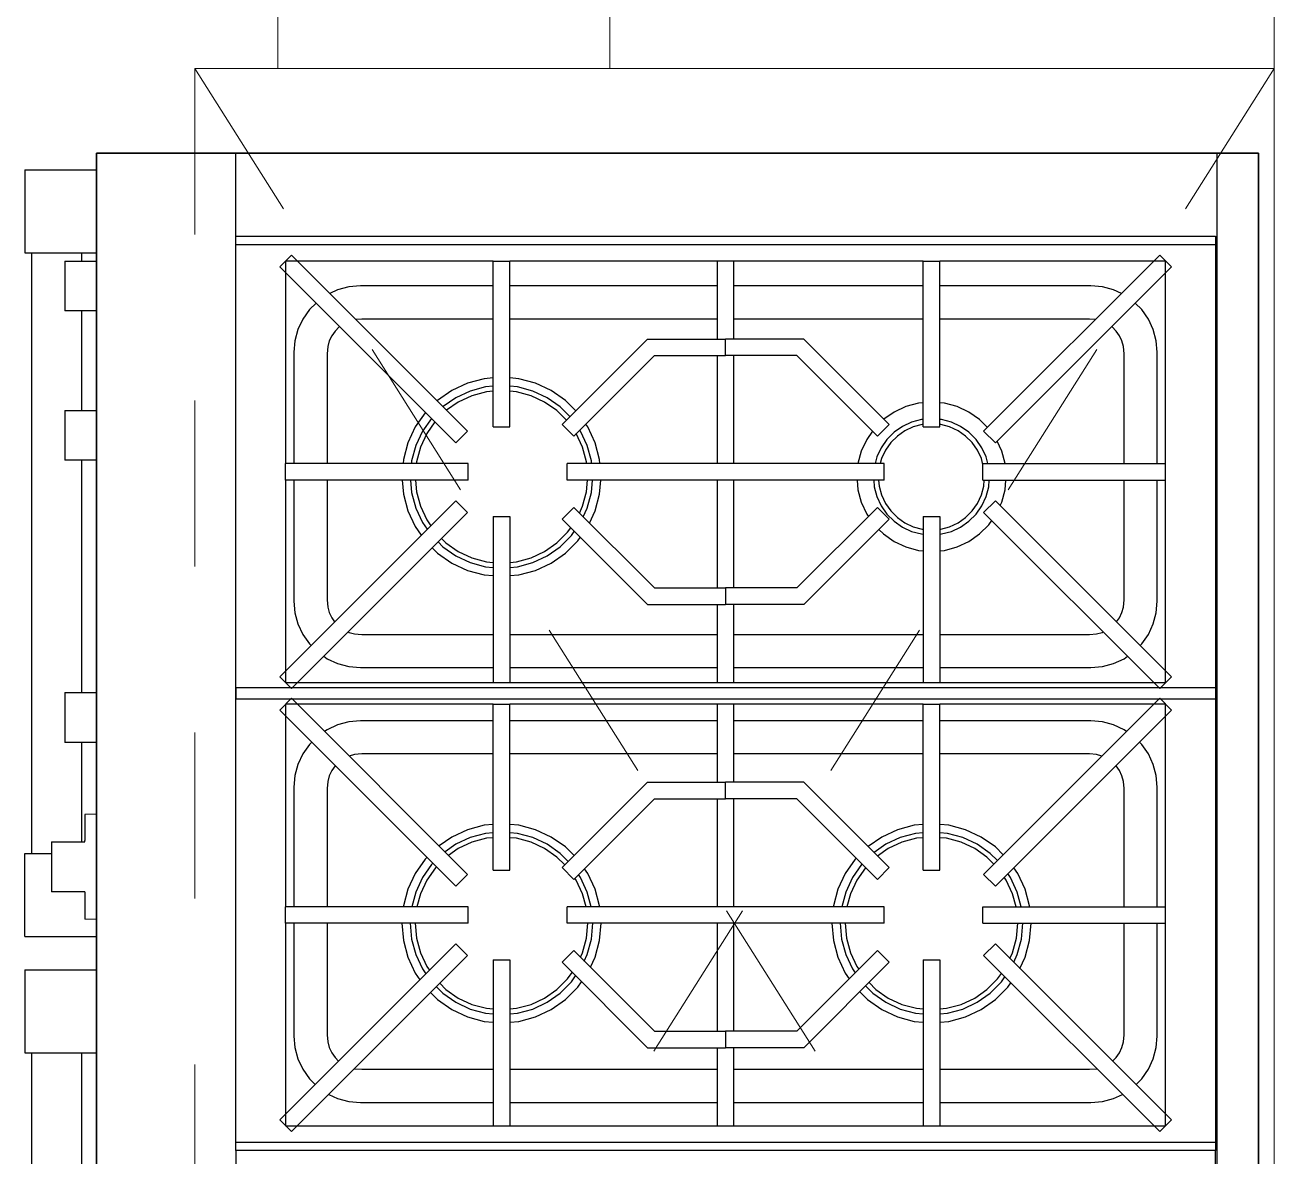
# Model space of a CAD drawing. Header units: metres. Extents: x -232 to 581, y 30 to 789.
# Drawn here: x 108.813 to 109.566, y 659.637 to 660.319 of the extents above; entities that cross this region are included whole.
import ezdxf

# ---------------------------------------------------------------- set-up
doc = ezdxf.new("R2010")
doc.units = ezdxf.units.M
for name, pattern in [('DASHED', [0.75, 0.5, -0.25]), ('DASHED2', [0.375, 0.25, -0.125]), ('HIDDEN2', [0.1875, 0.125, -0.0625])]:
    doc.linetypes.add(name, pattern=pattern)
for name, color, linetype, lineweight in [('01a_Mobiliario', 250, 'Continuous', 0), ('A-EQPM-OVHD', 253, 'DASHED2', 5), ('A-WALL', 250, 'Continuous', 20), ('baños', 140, 'Continuous', 0), ('PROYECCION', 9, 'DASHED', 0)]:
    doc.layers.add(name, color=color, linetype=linetype, lineweight=lineweight)
doc.layers.add('MOBILIARIOS', color=252, linetype='Continuous')
doc.styles.get("Standard").update_dxf_attribs({"font": 'arial.ttf'})

# ---------------------------------------------------------------- blocks, each defined once
blk = doc.blocks.new('A$C3ed47c56')
at = {"layer": 'MOBILIARIOS'}
for p, q in [((0.043, 0.05092), (0.043, 0.98092)), ((0.043, 0.98092), (0.043, 0.05092)), ((0.718, 0.98092), (0.718, 0.05092)), ((0.743, 0.98092), (0.743, 0.05092)), ((0.743, 0.05092), (0.743, 0.98092)), ((0.127, 0.65192), (0.127, 0.92592)), ((0.717, 0.92592), (0.717, 0.65192)), ((0.004, 0.59292), (0.004, 0.91162)), ((0.034, 0.59292), (0.034, 0.74692)), ((0.717, 0.65192), (0.127, 0.65192)), ((0.127, 0.65192), (0.127, 0.64692)), ((0.717, 0.64692), (0.717, 0.65192)), ((0.717, 0.64692), (0.127, 0.64692)), ((0.127, 0.64692), (0.127, 0.37292)), ((0.15346, 0.63338), (0.16053, 0.64045)), ((0.2666, 0.53439), (0.16053, 0.64045)), ((0.5774, 0.53439), (0.68346, 0.64045)), ((0.69053, 0.63338), (0.68346, 0.64045)), ((0.717, 0.37292), (0.717, 0.64692)), ((0.25953, 0.52732), (0.15346, 0.63338)), ((0.157, 0.51492), (0.157, 0.63692)), ((0.157, 0.63692), (0.282, 0.63692)), ((0.282, 0.63692), (0.292, 0.63692)), ((0.282, 0.53692), (0.282, 0.63692)), ((0.292, 0.53692), (0.292, 0.63692)), ((0.292, 0.63692), (0.541, 0.63692)), ((0.417, 0.58992), (0.417, 0.63692)), ((0.427, 0.63692), (0.427, 0.58992)), ((0.541, 0.63692), (0.551, 0.63692)), ((0.541, 0.53692), (0.541, 0.63692)), ((0.551, 0.53692), (0.551, 0.63692)), ((0.551, 0.63692), (0.687, 0.63692)), ((0.58447, 0.52732), (0.69053, 0.63338)), ((0.687, 0.63692), (0.687, 0.51492)), ((0.18297, 0.61801), (0.18832, 0.62051)), ((0.18832, 0.62051), (0.19505, 0.62231)), ((0.19505, 0.62231), (0.202, 0.62292)), ((0.202, 0.62292), (0.282, 0.62292)), ((0.292, 0.62292), (0.417, 0.62292)), ((0.427, 0.62292), (0.541, 0.62292)), ((0.551, 0.62292), (0.642, 0.62292)), ((0.642, 0.62292), (0.64895, 0.62231)), ((0.64895, 0.62231), (0.65568, 0.62051)), ((0.65568, 0.62051), (0.66102, 0.61801)), ((0.17136, 0.60863), (0.17479, 0.61206)), ((0.66921, 0.61206), (0.67264, 0.60863)), ((0.16441, 0.5966), (0.16736, 0.60292)), ((0.16736, 0.60292), (0.17136, 0.60863)), ((0.19847, 0.60252), (0.19854, 0.60254)), ((0.19854, 0.60254), (0.20287, 0.60292)), ((0.20287, 0.60292), (0.282, 0.60292)), ((0.292, 0.60292), (0.417, 0.60292)), ((0.427, 0.60292), (0.541, 0.60292)), ((0.551, 0.60292), (0.64113, 0.60292)), ((0.64113, 0.60292), (0.64546, 0.60254)), ((0.64546, 0.60254), (0.64553, 0.60252)), ((0.67264, 0.60863), (0.67664, 0.60292)), ((0.67664, 0.60292), (0.67959, 0.5966)), ((0.16261, 0.58986), (0.16441, 0.5966)), ((0.18474, 0.59288), (0.18674, 0.59573)), ((0.18674, 0.59573), (0.18893, 0.59792)), ((0.65507, 0.59792), (0.65726, 0.59573)), ((0.65726, 0.59573), (0.65925, 0.59288)), ((0.67959, 0.5966), (0.68139, 0.58986)), ((0, 0.59292), (0.00029, 0.59292)), ((0, 0.54292), (0, 0.59292)), ((0.00029, 0.59292), (0.00115, 0.59292)), ((0.00115, 0.59292), (0.00254, 0.59292)), ((0.00254, 0.59292), (0.00444, 0.59292)), ((0.00444, 0.59292), (0.00679, 0.59292)), ((0.00679, 0.59292), (0.0095, 0.59292)), ((0.0095, 0.59292), (0.0125, 0.59292)), ((0.0125, 0.59292), (0.0157, 0.59292)), ((0.0157, 0.59292), (0.019, 0.59292)), ((0.019, 0.59292), (0.043, 0.59292)), ((0.162, 0.58292), (0.16261, 0.58986)), ((0.18238, 0.58638), (0.18328, 0.58973)), ((0.18328, 0.58973), (0.18474, 0.59288)), ((0.32346, 0.53845), (0.37493, 0.58992)), ((0.37493, 0.58992), (0.422, 0.58992)), ((0.422, 0.57992), (0.422, 0.58992)), ((0.46907, 0.58992), (0.422, 0.58992)), ((0.52053, 0.53845), (0.46907, 0.58992)), ((0.65925, 0.59288), (0.66072, 0.58973)), ((0.66072, 0.58973), (0.66162, 0.58638)), ((0.68139, 0.58986), (0.682, 0.58292)), ((0.162, 0.51492), (0.162, 0.58292)), ((0.182, 0.58205), (0.18238, 0.58638)), ((0.182, 0.51492), (0.182, 0.58205)), ((0.33053, 0.53138), (0.37907, 0.57992)), ((0.37907, 0.57992), (0.422, 0.57992)), ((0.417, 0.51492), (0.417, 0.57992)), ((0.46493, 0.57992), (0.422, 0.57992)), ((0.427, 0.57992), (0.427, 0.51492)), ((0.51346, 0.53138), (0.46493, 0.57992)), ((0.66162, 0.58638), (0.662, 0.58205)), ((0.662, 0.58205), (0.662, 0.51492)), ((0.682, 0.58292), (0.682, 0.51492)), ((0.26648, 0.5713), (0.27658, 0.57401)), ((0.27658, 0.57401), (0.282, 0.57448)), ((0.292, 0.57448), (0.29742, 0.57401)), ((0.29742, 0.57401), (0.30752, 0.5713)), ((0.52548, 0.5713), (0.53558, 0.57401)), ((0.53558, 0.57401), (0.541, 0.57448)), ((0.551, 0.57448), (0.55642, 0.57401)), ((0.55642, 0.57401), (0.56652, 0.5713)), ((0.24843, 0.56088), (0.257, 0.56688)), ((0.257, 0.56688), (0.26648, 0.5713)), ((0.2595, 0.56255), (0.26819, 0.5666)), ((0.26819, 0.5666), (0.27745, 0.56908)), ((0.26921, 0.56378), (0.27797, 0.56613)), ((0.27745, 0.56908), (0.282, 0.56948)), ((0.27797, 0.56613), (0.282, 0.56648)), ((0.292, 0.56948), (0.29655, 0.56908)), ((0.292, 0.56648), (0.29603, 0.56613)), ((0.29603, 0.56613), (0.30478, 0.56378)), ((0.29655, 0.56908), (0.30581, 0.5666)), ((0.30581, 0.5666), (0.3145, 0.56255)), ((0.30752, 0.5713), (0.317, 0.56688)), ((0.317, 0.56688), (0.32557, 0.56088)), ((0.50743, 0.56088), (0.516, 0.56688)), ((0.516, 0.56688), (0.52548, 0.5713)), ((0.5185, 0.56255), (0.52719, 0.5666)), ((0.52719, 0.5666), (0.53645, 0.56908)), ((0.52821, 0.56378), (0.53697, 0.56613)), ((0.53645, 0.56908), (0.541, 0.56948)), ((0.53697, 0.56613), (0.541, 0.56648)), ((0.551, 0.56948), (0.55555, 0.56908)), ((0.551, 0.56648), (0.55503, 0.56613)), ((0.55503, 0.56613), (0.56378, 0.56378)), ((0.55555, 0.56908), (0.56481, 0.5666)), ((0.56481, 0.5666), (0.5735, 0.56255)), ((0.56652, 0.5713), (0.576, 0.56688)), ((0.576, 0.56688), (0.58457, 0.56088)), ((0.24427, 0.55672), (0.24843, 0.56088)), ((0.24779, 0.5532), (0.25165, 0.55705)), ((0.25165, 0.55705), (0.2595, 0.56255)), ((0.25357, 0.55475), (0.261, 0.55995)), ((0.261, 0.55995), (0.26921, 0.56378)), ((0.30478, 0.56378), (0.313, 0.55995)), ((0.313, 0.55995), (0.32042, 0.55475)), ((0.3145, 0.56255), (0.32235, 0.55705)), ((0.32235, 0.55705), (0.32913, 0.55027)), ((0.32557, 0.56088), (0.33296, 0.55349)), ((0.50277, 0.55622), (0.50743, 0.56088)), ((0.50629, 0.5527), (0.51065, 0.55705)), ((0.51065, 0.55705), (0.5185, 0.56255)), ((0.51257, 0.55475), (0.52, 0.55995)), ((0.52, 0.55995), (0.52821, 0.56378)), ((0.56378, 0.56378), (0.572, 0.55995)), ((0.572, 0.55995), (0.57942, 0.55475)), ((0.5735, 0.56255), (0.58135, 0.55705)), ((0.58135, 0.55705), (0.58813, 0.55027)), ((0.58457, 0.56088), (0.59196, 0.55349)), ((0.24991, 0.55108), (0.25357, 0.55475)), ((0.32042, 0.55475), (0.32683, 0.54834)), ((0.32913, 0.55027), (0.33166, 0.54666)), ((0.33296, 0.55349), (0.33524, 0.55023)), ((0.50841, 0.55058), (0.51257, 0.55475)), ((0.57942, 0.55475), (0.58583, 0.54834)), ((0.58813, 0.55027), (0.59025, 0.54724)), ((0.59196, 0.55349), (0.59383, 0.55082)), ((0, 0.54292), (0.00029, 0.54292)), ((0.00029, 0.54292), (0.00115, 0.54292)), ((0.00115, 0.54292), (0.00254, 0.54292)), ((0.00254, 0.54292), (0.00444, 0.54292)), ((0.00444, 0.54292), (0.00679, 0.54292)), ((0.00679, 0.54292), (0.0095, 0.54292)), ((0.0095, 0.54292), (0.0125, 0.54292)), ((0.0125, 0.54292), (0.0157, 0.54292)), ((0.0157, 0.54292), (0.019, 0.54292)), ((0.019, 0.54292), (0.043, 0.54292)), ((0.23062, 0.53544), (0.23504, 0.54492)), ((0.23504, 0.54492), (0.23788, 0.54897)), ((0.23532, 0.53373), (0.23937, 0.54242)), ((0.23937, 0.54242), (0.24145, 0.5454)), ((0.24197, 0.54092), (0.2436, 0.54325)), ((0.32683, 0.54834), (0.32952, 0.54451)), ((0.48962, 0.53544), (0.49404, 0.54492)), ((0.49404, 0.54492), (0.49646, 0.54838)), ((0.49432, 0.53373), (0.49837, 0.54242)), ((0.49837, 0.54242), (0.50004, 0.54481)), ((0.50097, 0.54092), (0.50219, 0.54266)), ((0.58583, 0.54834), (0.58811, 0.5451)), ((0.59927, 0.54212), (0.60238, 0.53544)), ((0.22791, 0.52534), (0.23062, 0.53544)), ((0.23814, 0.5327), (0.24197, 0.54092)), ((0.25953, 0.52732), (0.2666, 0.53439)), ((0.282, 0.53692), (0.292, 0.53692)), ((0.33053, 0.53138), (0.32346, 0.53845)), ((0.33459, 0.53544), (0.33586, 0.5327)), ((0.33684, 0.53769), (0.33868, 0.53373)), ((0.34059, 0.54143), (0.34338, 0.53544)), ((0.34338, 0.53544), (0.34609, 0.52534)), ((0.48691, 0.52534), (0.48962, 0.53544)), ((0.49714, 0.5327), (0.50097, 0.54092)), ((0.51346, 0.53138), (0.52053, 0.53845)), ((0.541, 0.53692), (0.551, 0.53692)), ((0.58447, 0.52732), (0.5774, 0.53439)), ((0.59327, 0.53612), (0.59486, 0.5327)), ((0.59552, 0.53837), (0.59768, 0.53373)), ((0.60238, 0.53544), (0.60509, 0.52534)), ((0.23283, 0.52447), (0.23532, 0.53373)), ((0.23579, 0.52395), (0.23814, 0.5327)), ((0.33586, 0.5327), (0.33821, 0.52395)), ((0.33868, 0.53373), (0.34116, 0.52447)), ((0.49183, 0.52447), (0.49432, 0.53373)), ((0.49479, 0.52395), (0.49714, 0.5327)), ((0.59486, 0.5327), (0.59721, 0.52395)), ((0.59768, 0.53373), (0.60016, 0.52447)), ((0, 0.52292), (0.00029, 0.52292)), ((0, 0.52292), (0, 0.47292)), ((0.00029, 0.52292), (0.00115, 0.52292)), ((0.00115, 0.52292), (0.00254, 0.52292)), ((0.00254, 0.52292), (0.00444, 0.52292)), ((0.00444, 0.52292), (0.00679, 0.52292)), ((0.00679, 0.52292), (0.0095, 0.52292)), ((0.0095, 0.52292), (0.0125, 0.52292)), ((0.0125, 0.52292), (0.0157, 0.52292)), ((0.0157, 0.52292), (0.019, 0.52292)), ((0.019, 0.52292), (0.043, 0.52292)), ((0.227, 0.51492), (0.22791, 0.52534)), ((0.232, 0.51492), (0.23283, 0.52447)), ((0.235, 0.51492), (0.23579, 0.52395)), ((0.33821, 0.52395), (0.339, 0.51492)), ((0.34116, 0.52447), (0.342, 0.51492)), ((0.34609, 0.52534), (0.347, 0.51492)), ((0.486, 0.51492), (0.48691, 0.52534)), ((0.491, 0.51492), (0.49183, 0.52447)), ((0.494, 0.51492), (0.49479, 0.52395)), ((0.59721, 0.52395), (0.598, 0.51492)), ((0.60016, 0.52447), (0.601, 0.51492)), ((0.60509, 0.52534), (0.606, 0.51492)), ((0.043, 0.51269), (0.036, 0.51249)), ((0.036, 0.51201), (0.036, 0.51249)), ((0.036, 0.51059), (0.036, 0.51201)), ((0.157, 0.51492), (0.157, 0.50492)), ((0.267, 0.51492), (0.157, 0.51492)), ((0.267, 0.51492), (0.267, 0.50492)), ((0.3265, 0.51492), (0.3265, 0.50492)), ((0.417, 0.51492), (0.3265, 0.51492)), ((0.427, 0.51492), (0.417, 0.51492)), ((0.5175, 0.51492), (0.427, 0.51492)), ((0.5175, 0.51492), (0.5175, 0.50492)), ((0.577, 0.51492), (0.577, 0.50492)), ((0.577, 0.51492), (0.687, 0.51492)), ((0.687, 0.51492), (0.687, 0.50492)), ((0.036, 0.50826), (0.036, 0.51059)), ((0.036, 0.5051), (0.036, 0.50826)), ((0.036, 0.50121), (0.036, 0.5051)), ((0.267, 0.50492), (0.157, 0.50492)), ((0.157, 0.38292), (0.157, 0.50492)), ((0.162, 0.43292), (0.162, 0.50492)), ((0.182, 0.43379), (0.182, 0.50492)), ((0.22791, 0.5045), (0.22787, 0.50492)), ((0.23062, 0.4944), (0.22791, 0.5045)), ((0.23532, 0.49611), (0.23296, 0.50492)), ((0.23814, 0.49713), (0.23605, 0.50492)), ((0.417, 0.50492), (0.3265, 0.50492)), ((0.33795, 0.50492), (0.33586, 0.49713)), ((0.34104, 0.50492), (0.33868, 0.49611)), ((0.34609, 0.5045), (0.34338, 0.4944)), ((0.34612, 0.50492), (0.34609, 0.5045)), ((0.427, 0.50492), (0.417, 0.50492)), ((0.417, 0.43992), (0.417, 0.50492)), ((0.5175, 0.50492), (0.427, 0.50492)), ((0.427, 0.50492), (0.427, 0.43992)), ((0.48691, 0.5045), (0.48687, 0.50492)), ((0.48962, 0.4944), (0.48691, 0.5045)), ((0.49432, 0.49611), (0.49196, 0.50492)), ((0.49714, 0.49713), (0.49505, 0.50492)), ((0.577, 0.50492), (0.687, 0.50492)), ((0.59695, 0.50492), (0.59486, 0.49713)), ((0.60004, 0.50492), (0.59768, 0.49611)), ((0.60509, 0.5045), (0.60238, 0.4944)), ((0.60512, 0.50492), (0.60509, 0.5045)), ((0.662, 0.50492), (0.662, 0.43379)), ((0.682, 0.50492), (0.682, 0.43292)), ((0.687, 0.50492), (0.687, 0.38292)), ((0.036, 0.4967), (0.036, 0.50121)), ((0.036, 0.49592), (0.036, 0.4967)), ((0.24197, 0.48892), (0.23814, 0.49713)), ((0.33586, 0.49713), (0.33203, 0.48892)), ((0.50097, 0.48892), (0.49714, 0.49713)), ((0.59486, 0.49713), (0.59103, 0.48892)), ((0.016, 0.49152), (0.016, 0.49592)), ((0.036, 0.49592), (0.016, 0.49592)), ((0.016, 0.4863), (0.016, 0.49152)), ((0.25953, 0.49252), (0.15346, 0.38645)), ((0.23504, 0.48492), (0.23062, 0.4944)), ((0.23937, 0.48742), (0.23532, 0.49611)), ((0.25953, 0.49252), (0.2666, 0.48545)), ((0.33868, 0.49611), (0.33463, 0.48742)), ((0.34338, 0.4944), (0.33896, 0.48492)), ((0.49404, 0.48492), (0.48962, 0.4944)), ((0.49837, 0.48742), (0.49432, 0.49611)), ((0.58447, 0.49252), (0.5774, 0.48545)), ((0.58447, 0.49252), (0.69053, 0.38645)), ((0.59768, 0.49611), (0.59363, 0.48742)), ((0.60238, 0.4944), (0.59796, 0.48492)), ((0.016, 0.48092), (0.016, 0.4863)), ((0.2666, 0.48545), (0.16053, 0.37938)), ((0.24104, 0.47635), (0.23504, 0.48492)), ((0.24487, 0.47957), (0.23937, 0.48742)), ((0.24717, 0.48149), (0.24197, 0.48892)), ((0.24783, 0.48082), (0.24717, 0.48149)), ((0.282, 0.48292), (0.292, 0.48292)), ((0.282, 0.48292), (0.282, 0.38292)), ((0.292, 0.48292), (0.292, 0.38292)), ((0.33053, 0.48845), (0.32346, 0.48138)), ((0.33053, 0.48845), (0.37907, 0.43992)), ((0.33203, 0.48892), (0.33122, 0.48776)), ((0.33463, 0.48742), (0.33337, 0.48562)), ((0.33896, 0.48492), (0.33695, 0.48204)), ((0.51346, 0.48845), (0.46493, 0.43992)), ((0.50004, 0.47635), (0.49404, 0.48492)), ((0.50387, 0.47957), (0.49837, 0.48742)), ((0.50617, 0.48149), (0.50097, 0.48892)), ((0.50633, 0.48132), (0.50617, 0.48149)), ((0.51346, 0.48845), (0.52053, 0.48138)), ((0.541, 0.48292), (0.551, 0.48292)), ((0.541, 0.48292), (0.541, 0.38292)), ((0.551, 0.48292), (0.551, 0.38292)), ((0.5774, 0.48545), (0.68346, 0.37938)), ((0.59103, 0.48892), (0.58981, 0.48718)), ((0.59363, 0.48742), (0.59196, 0.48503)), ((0.59796, 0.48492), (0.59553, 0.48145)), ((0.016, 0.47554), (0.016, 0.48092)), ((0.016, 0.47032), (0.016, 0.47554)), ((0.2422, 0.47519), (0.24104, 0.47635)), ((0.24572, 0.47871), (0.24487, 0.47957)), ((0.261, 0.46989), (0.25514, 0.47399)), ((0.32042, 0.47508), (0.313, 0.46989)), ((0.32509, 0.47975), (0.32042, 0.47508)), ((0.32721, 0.47764), (0.32235, 0.47279)), ((0.32346, 0.48138), (0.37493, 0.42992)), ((0.33073, 0.47412), (0.32557, 0.46896)), ((0.52053, 0.48138), (0.46907, 0.42992)), ((0.5007, 0.47569), (0.50004, 0.47635)), ((0.50422, 0.47921), (0.50387, 0.47957)), ((0.52, 0.46989), (0.51355, 0.4744)), ((0.57942, 0.47508), (0.572, 0.46989)), ((0.58359, 0.47925), (0.57942, 0.47508)), ((0.58571, 0.47714), (0.58135, 0.47279)), ((0, 0.47292), (0.00029, 0.47292)), ((0.00029, 0.47292), (0.00115, 0.47292)), ((0.00115, 0.47292), (0.00254, 0.47292)), ((0.00254, 0.47292), (0.00444, 0.47292)), ((0.004, 0.11092), (0.004, 0.47292)), ((0.00444, 0.47292), (0.00679, 0.47292)), ((0.00679, 0.47292), (0.0095, 0.47292)), ((0.0095, 0.47292), (0.0125, 0.47292)), ((0.0125, 0.47292), (0.0157, 0.47292)), ((0.0157, 0.47292), (0.016, 0.47292)), ((0.016, 0.46592), (0.016, 0.47032)), ((0.257, 0.46296), (0.24942, 0.46827)), ((0.2595, 0.46729), (0.25299, 0.47184)), ((0.26819, 0.46324), (0.2595, 0.46729)), ((0.26921, 0.46605), (0.261, 0.46989)), ((0.313, 0.46989), (0.30478, 0.46605)), ((0.3145, 0.46729), (0.30581, 0.46324)), ((0.32235, 0.47279), (0.3145, 0.46729)), ((0.32557, 0.46896), (0.317, 0.46296)), ((0.516, 0.46296), (0.50783, 0.46868)), ((0.5185, 0.46729), (0.51141, 0.47225)), ((0.52719, 0.46324), (0.5185, 0.46729)), ((0.52821, 0.46605), (0.52, 0.46989)), ((0.572, 0.46989), (0.56378, 0.46605)), ((0.5735, 0.46729), (0.56481, 0.46324)), ((0.58135, 0.47279), (0.5735, 0.46729)), ((0.58457, 0.46896), (0.576, 0.46296)), ((0.58923, 0.47362), (0.58457, 0.46896)), ((0.016, 0.46592), (0.036, 0.46592)), ((0.034, 0.40592), (0.034, 0.46592)), ((0.036, 0.46592), (0.036, 0.46513)), ((0.036, 0.46063), (0.036, 0.46513)), ((0.036, 0.45673), (0.036, 0.46063)), ((0.26648, 0.45854), (0.257, 0.46296)), ((0.27745, 0.46075), (0.26819, 0.46324)), ((0.27797, 0.46371), (0.26921, 0.46605)), ((0.282, 0.46036), (0.27745, 0.46075)), ((0.282, 0.46336), (0.27797, 0.46371)), ((0.29603, 0.46371), (0.292, 0.46336)), ((0.29655, 0.46075), (0.292, 0.46036)), ((0.30478, 0.46605), (0.29603, 0.46371)), ((0.30581, 0.46324), (0.29655, 0.46075)), ((0.317, 0.46296), (0.30752, 0.45854)), ((0.52548, 0.45854), (0.516, 0.46296)), ((0.53645, 0.46075), (0.52719, 0.46324)), ((0.53697, 0.46371), (0.52821, 0.46605)), ((0.541, 0.46036), (0.53645, 0.46075)), ((0.541, 0.46336), (0.53697, 0.46371)), ((0.55503, 0.46371), (0.551, 0.46336)), ((0.55555, 0.46075), (0.551, 0.46036)), ((0.56378, 0.46605), (0.55503, 0.46371)), ((0.56481, 0.46324), (0.55555, 0.46075)), ((0.576, 0.46296), (0.56652, 0.45854)), ((0.036, 0.45358), (0.036, 0.45673)), ((0.036, 0.45125), (0.036, 0.45358)), ((0.27658, 0.45583), (0.26648, 0.45854)), ((0.282, 0.45536), (0.27658, 0.45583)), ((0.29742, 0.45583), (0.292, 0.45536)), ((0.30752, 0.45854), (0.29742, 0.45583)), ((0.53558, 0.45583), (0.52548, 0.45854)), ((0.541, 0.45536), (0.53558, 0.45583)), ((0.55642, 0.45583), (0.551, 0.45536)), ((0.56652, 0.45854), (0.55642, 0.45583)), ((0.036, 0.44983), (0.036, 0.45125)), ((0.036, 0.44935), (0.036, 0.44983)), ((0.043, 0.44915), (0.036, 0.44935)), ((0.37907, 0.43992), (0.422, 0.43992)), ((0.422, 0.43992), (0.422, 0.42992)), ((0.46493, 0.43992), (0.422, 0.43992)), ((0.16261, 0.42597), (0.162, 0.43292)), ((0.18238, 0.42946), (0.182, 0.43379)), ((0.18328, 0.4261), (0.18238, 0.42946)), ((0.37493, 0.42992), (0.422, 0.42992)), ((0.417, 0.38292), (0.417, 0.42992)), ((0.46907, 0.42992), (0.422, 0.42992)), ((0.427, 0.42992), (0.427, 0.38292)), ((0.66162, 0.42946), (0.66072, 0.4261)), ((0.662, 0.43379), (0.66162, 0.42946)), ((0.682, 0.43292), (0.68139, 0.42597)), ((0.16441, 0.41924), (0.16261, 0.42597)), ((0.18474, 0.42296), (0.18328, 0.4261)), ((0.18674, 0.42011), (0.18474, 0.42296)), ((0.65925, 0.42296), (0.65726, 0.42011)), ((0.66072, 0.4261), (0.65925, 0.42296)), ((0.68139, 0.42597), (0.67959, 0.41924)), ((0.16736, 0.41292), (0.16441, 0.41924)), ((0.18693, 0.41992), (0.18674, 0.42011)), ((0.19854, 0.4133), (0.19531, 0.41416)), ((0.64868, 0.41416), (0.64546, 0.4133)), ((0.65726, 0.42011), (0.65707, 0.41992)), ((0.67959, 0.41924), (0.67664, 0.41292)), ((0.17136, 0.40721), (0.16736, 0.41292)), ((0.17279, 0.40578), (0.17136, 0.40721)), ((0.20287, 0.41292), (0.19854, 0.4133)), ((0.282, 0.41292), (0.20287, 0.41292)), ((0.417, 0.41292), (0.292, 0.41292)), ((0.541, 0.41292), (0.427, 0.41292)), ((0.64113, 0.41292), (0.551, 0.41292)), ((0.64546, 0.4133), (0.64113, 0.41292)), ((0.67264, 0.40721), (0.67121, 0.40578)), ((0.67664, 0.41292), (0.67264, 0.40721)), ((0.024, 0.40152), (0.024, 0.40592)), ((0.043, 0.40592), (0.024, 0.40592)), ((0.024, 0.3963), (0.024, 0.40152)), ((0.182, 0.39828), (0.18049, 0.39934)), ((0.66351, 0.39934), (0.662, 0.39828)), ((0.024, 0.39092), (0.024, 0.3963)), ((0.18832, 0.39533), (0.182, 0.39828)), ((0.19505, 0.39353), (0.18832, 0.39533)), ((0.202, 0.39292), (0.19505, 0.39353)), ((0.282, 0.39292), (0.202, 0.39292)), ((0.417, 0.39292), (0.292, 0.39292)), ((0.541, 0.39292), (0.427, 0.39292)), ((0.642, 0.39292), (0.551, 0.39292)), ((0.64895, 0.39353), (0.642, 0.39292)), ((0.65568, 0.39533), (0.64895, 0.39353)), ((0.662, 0.39828), (0.65568, 0.39533)), ((0.024, 0.38554), (0.024, 0.39092)), ((0.024, 0.38032), (0.024, 0.38554)), ((0.15346, 0.38645), (0.16053, 0.37938)), ((0.69053, 0.38645), (0.68346, 0.37938)), ((0.717, 0.37292), (0.717, 0.38492)), ((0.717, 0.37992), (0.717, 0.38492)), ((0.024, 0.37592), (0.024, 0.38032)), ((0.717, 0.37992), (0.127, 0.37992)), ((0.127, 0.37992), (0.127, 0.10592)), ((0.127, 0.37292), (0.127, 0.37992)), ((0.282, 0.38292), (0.157, 0.38292)), ((0.282, 0.38292), (0.292, 0.38292)), ((0.541, 0.38292), (0.292, 0.38292)), ((0.541, 0.38292), (0.551, 0.38292)), ((0.687, 0.38292), (0.551, 0.38292)), ((0.717, 0.10592), (0.717, 0.37992)), ((0.024, 0.37592), (0.043, 0.37592)), ((0.034, 0.23592), (0.034, 0.37592)), ((0.127, 0.37292), (0.667, 0.37292)), ((0.15346, 0.36638), (0.16053, 0.37345)), ((0.157, 0.24792), (0.157, 0.36992)), ((0.157, 0.36992), (0.282, 0.36992)), ((0.2666, 0.26739), (0.16053, 0.37345)), ((0.282, 0.36992), (0.292, 0.36992)), ((0.282, 0.26992), (0.282, 0.36992)), ((0.292, 0.26992), (0.292, 0.36992)), ((0.292, 0.36992), (0.541, 0.36992)), ((0.417, 0.32292), (0.417, 0.36992)), ((0.427, 0.36992), (0.427, 0.32292)), ((0.541, 0.36992), (0.551, 0.36992)), ((0.541, 0.26992), (0.541, 0.36992)), ((0.551, 0.26992), (0.551, 0.36992)), ((0.551, 0.36992), (0.687, 0.36992)), ((0.5774, 0.26739), (0.68346, 0.37345)), ((0.667, 0.37292), (0.717, 0.37292)), ((0.69053, 0.36638), (0.68346, 0.37345)), ((0.687, 0.36992), (0.687, 0.24792)), ((0.25953, 0.26032), (0.15346, 0.36638)), ((0.58447, 0.26032), (0.69053, 0.36638)), ((0.1799, 0.35409), (0.182, 0.35556)), ((0.182, 0.35556), (0.18832, 0.35851)), ((0.18832, 0.35851), (0.19505, 0.36031)), ((0.19505, 0.36031), (0.202, 0.36092)), ((0.202, 0.36092), (0.282, 0.36092)), ((0.292, 0.36092), (0.417, 0.36092)), ((0.427, 0.36092), (0.541, 0.36092)), ((0.551, 0.36092), (0.642, 0.36092)), ((0.642, 0.36092), (0.64895, 0.36031)), ((0.64895, 0.36031), (0.65568, 0.35851)), ((0.65568, 0.35851), (0.662, 0.35556)), ((0.662, 0.35556), (0.6641, 0.35409)), ((0.16736, 0.34092), (0.17136, 0.34663)), ((0.17136, 0.34663), (0.17229, 0.34756)), ((0.67171, 0.34756), (0.67264, 0.34663)), ((0.67264, 0.34663), (0.67664, 0.34092)), ((0.16441, 0.3346), (0.16736, 0.34092)), ((0.19461, 0.33937), (0.19519, 0.33964)), ((0.19519, 0.33964), (0.19854, 0.34054)), ((0.19854, 0.34054), (0.20287, 0.34092)), ((0.20287, 0.34092), (0.282, 0.34092)), ((0.292, 0.34092), (0.417, 0.34092)), ((0.427, 0.34092), (0.541, 0.34092)), ((0.551, 0.34092), (0.64113, 0.34092)), ((0.64113, 0.34092), (0.64546, 0.34054)), ((0.64546, 0.34054), (0.64881, 0.33964)), ((0.64881, 0.33964), (0.64938, 0.33937)), ((0.67664, 0.34092), (0.67959, 0.3346)), ((0.16261, 0.32786), (0.16441, 0.3346)), ((0.18474, 0.33088), (0.18648, 0.33336)), ((0.65752, 0.33336), (0.65925, 0.33088)), ((0.67959, 0.3346), (0.68139, 0.32786)), ((0.162, 0.32092), (0.16261, 0.32786)), ((0.182, 0.32005), (0.18238, 0.32438)), ((0.18238, 0.32438), (0.18328, 0.32773)), ((0.18328, 0.32773), (0.18474, 0.33088)), ((0.65925, 0.33088), (0.66072, 0.32773)), ((0.66072, 0.32773), (0.66162, 0.32438)), ((0.66162, 0.32438), (0.662, 0.32005)), ((0.68139, 0.32786), (0.682, 0.32092)), ((0.162, 0.24792), (0.162, 0.32092)), ((0.182, 0.24792), (0.182, 0.32005)), ((0.32346, 0.27145), (0.37493, 0.32292)), ((0.37493, 0.32292), (0.422, 0.32292)), ((0.46907, 0.32292), (0.422, 0.32292)), ((0.422, 0.31292), (0.422, 0.32292)), ((0.52053, 0.27145), (0.46907, 0.32292)), ((0.662, 0.32005), (0.662, 0.24792)), ((0.682, 0.32092), (0.682, 0.24792)), ((0.33053, 0.26438), (0.37907, 0.31292)), ((0.37907, 0.31292), (0.422, 0.31292)), ((0.417, 0.24792), (0.417, 0.31292)), ((0.46493, 0.31292), (0.422, 0.31292)), ((0.427, 0.31292), (0.427, 0.24792)), ((0.51346, 0.26438), (0.46493, 0.31292)), ((0.257, 0.29788), (0.26648, 0.3023)), ((0.26648, 0.3023), (0.27658, 0.30501)), ((0.27658, 0.30501), (0.282, 0.30548)), ((0.292, 0.30548), (0.29742, 0.30501)), ((0.29742, 0.30501), (0.30752, 0.3023)), ((0.30752, 0.3023), (0.317, 0.29788)), ((0.24843, 0.29188), (0.257, 0.29788)), ((0.25165, 0.28805), (0.2595, 0.29355)), ((0.2595, 0.29355), (0.26819, 0.2976)), ((0.261, 0.29095), (0.26921, 0.29478)), ((0.26819, 0.2976), (0.27745, 0.30008)), ((0.26921, 0.29478), (0.27797, 0.29713)), ((0.27745, 0.30008), (0.282, 0.30048)), ((0.27797, 0.29713), (0.282, 0.29748)), ((0.292, 0.30048), (0.29655, 0.30008)), ((0.292, 0.29748), (0.29603, 0.29713)), ((0.29603, 0.29713), (0.30478, 0.29478)), ((0.29655, 0.30008), (0.30581, 0.2976)), ((0.30478, 0.29478), (0.313, 0.29095)), ((0.30581, 0.2976), (0.3145, 0.29355)), ((0.3145, 0.29355), (0.32235, 0.28805)), ((0.317, 0.29788), (0.32557, 0.29188)), ((0.24527, 0.28872), (0.24843, 0.29188)), ((0.24879, 0.2852), (0.25165, 0.28805)), ((0.25357, 0.28575), (0.261, 0.29095)), ((0.313, 0.29095), (0.32042, 0.28575)), ((0.32235, 0.28805), (0.32913, 0.28127)), ((0.32557, 0.29188), (0.33296, 0.28449)), ((0.5235, 0.28489), (0.53061, 0.28821)), ((0.53061, 0.28821), (0.53819, 0.29024)), ((0.53819, 0.29024), (0.541, 0.29048)), ((0.551, 0.29048), (0.55381, 0.29024)), ((0.55381, 0.29024), (0.56139, 0.28821)), ((0.56139, 0.28821), (0.5685, 0.28489)), ((0.23504, 0.27592), (0.2387, 0.28115)), ((0.25091, 0.28308), (0.25357, 0.28575)), ((0.32042, 0.28575), (0.32683, 0.27934)), ((0.32683, 0.27934), (0.32869, 0.27669)), ((0.32913, 0.28127), (0.33084, 0.27883)), ((0.33296, 0.28449), (0.33442, 0.28241)), ((0.51434, 0.27765), (0.51707, 0.28039)), ((0.51707, 0.28039), (0.5235, 0.28489)), ((0.5285, 0.27623), (0.53403, 0.27881)), ((0.53403, 0.27881), (0.53992, 0.28039)), ((0.53992, 0.28039), (0.541, 0.28048)), ((0.551, 0.28048), (0.55208, 0.28039)), ((0.55208, 0.28039), (0.55797, 0.27881)), ((0.55797, 0.27881), (0.5635, 0.27623)), ((0.5685, 0.28489), (0.57492, 0.28039)), ((0.57492, 0.28039), (0.58047, 0.27484)), ((0.23062, 0.26644), (0.23504, 0.27592)), ((0.23532, 0.26473), (0.23937, 0.27342)), ((0.23814, 0.2637), (0.24197, 0.27192)), ((0.23937, 0.27342), (0.24228, 0.27757)), ((0.24197, 0.27192), (0.24442, 0.27543)), ((0.33053, 0.26438), (0.32346, 0.27145)), ((0.33995, 0.2738), (0.34338, 0.26644)), ((0.51346, 0.26438), (0.52053, 0.27145)), ((0.51919, 0.26842), (0.5235, 0.27273)), ((0.5235, 0.27273), (0.5285, 0.27623)), ((0.52543, 0.27043), (0.53, 0.27363)), ((0.53, 0.27363), (0.53505, 0.27599)), ((0.53505, 0.27599), (0.54044, 0.27743)), ((0.54044, 0.27743), (0.541, 0.27748)), ((0.551, 0.27748), (0.55156, 0.27743)), ((0.55156, 0.27743), (0.55694, 0.27599)), ((0.55694, 0.27599), (0.562, 0.27363)), ((0.562, 0.27363), (0.56657, 0.27043)), ((0.5635, 0.27623), (0.5685, 0.27273)), ((0.5685, 0.27273), (0.57281, 0.26842)), ((0.58047, 0.27484), (0.58228, 0.27227)), ((0.22791, 0.25634), (0.23062, 0.26644)), ((0.23283, 0.25547), (0.23532, 0.26473)), ((0.23579, 0.25495), (0.23814, 0.2637)), ((0.25953, 0.26032), (0.2666, 0.26739)), ((0.282, 0.26992), (0.292, 0.26992)), ((0.33395, 0.2678), (0.33586, 0.2637)), ((0.33586, 0.2637), (0.33821, 0.25495)), ((0.3362, 0.27005), (0.33868, 0.26473)), ((0.33868, 0.26473), (0.34116, 0.25547)), ((0.34338, 0.26644), (0.34609, 0.25634)), ((0.50371, 0.26131), (0.50703, 0.26842)), ((0.50703, 0.26842), (0.50802, 0.26983)), ((0.51311, 0.25789), (0.51569, 0.26342)), ((0.51569, 0.26342), (0.51919, 0.26842)), ((0.51829, 0.26192), (0.52149, 0.26649)), ((0.52149, 0.26649), (0.52543, 0.27043)), ((0.541, 0.26992), (0.551, 0.26992)), ((0.56657, 0.27043), (0.57051, 0.26649)), ((0.57051, 0.26649), (0.57371, 0.26192)), ((0.57281, 0.26842), (0.57631, 0.26342)), ((0.57631, 0.26342), (0.57889, 0.25789)), ((0.58447, 0.26032), (0.5774, 0.26739)), ((0.22717, 0.24792), (0.22791, 0.25634)), ((0.34609, 0.25634), (0.34682, 0.24792)), ((0.50168, 0.25373), (0.50371, 0.26131)), ((0.51153, 0.252), (0.51311, 0.25789)), ((0.51449, 0.25148), (0.51593, 0.25686)), ((0.51593, 0.25686), (0.51829, 0.26192)), ((0.57371, 0.26192), (0.57607, 0.25686)), ((0.57607, 0.25686), (0.57751, 0.25148)), ((0.57889, 0.25789), (0.58047, 0.252)), ((0.58739, 0.26324), (0.58829, 0.26131)), ((0.58829, 0.26131), (0.59032, 0.25373)), ((0.23217, 0.24792), (0.23283, 0.25547)), ((0.23517, 0.24792), (0.23579, 0.25495)), ((0.33821, 0.25495), (0.33882, 0.24792)), ((0.34116, 0.25547), (0.34182, 0.24792)), ((0.50117, 0.24792), (0.50168, 0.25373)), ((0.51117, 0.24792), (0.51153, 0.252)), ((0.51417, 0.24792), (0.51449, 0.25148)), ((0.57751, 0.25148), (0.57782, 0.24792)), ((0.58047, 0.252), (0.58082, 0.24792)), ((0.59032, 0.25373), (0.59082, 0.24792)), ((0.157, 0.24792), (0.157, 0.23792)), ((0.267, 0.24792), (0.157, 0.24792)), ((0.267, 0.24792), (0.267, 0.23792)), ((0.3265, 0.24792), (0.3265, 0.23792)), ((0.417, 0.24792), (0.3265, 0.24792)), ((0.427, 0.24792), (0.417, 0.24792)), ((0.5175, 0.24792), (0.427, 0.24792)), ((0.5175, 0.24792), (0.5175, 0.23792)), ((0.577, 0.24792), (0.577, 0.23792)), ((0.577, 0.24792), (0.687, 0.24792)), ((0.687, 0.24792), (0.687, 0.23792)), ((0.024, 0.23152), (0.024, 0.23592)), ((0.043, 0.23592), (0.024, 0.23592)), ((0.267, 0.23792), (0.157, 0.23792)), ((0.157, 0.11592), (0.157, 0.23792)), ((0.162, 0.17092), (0.162, 0.23792)), ((0.182, 0.17179), (0.182, 0.23792)), ((0.22791, 0.2355), (0.2277, 0.23792)), ((0.23062, 0.2254), (0.22791, 0.2355)), ((0.23283, 0.23637), (0.2327, 0.23792)), ((0.23532, 0.22711), (0.23283, 0.23637)), ((0.23579, 0.23689), (0.2357, 0.23792)), ((0.23814, 0.22813), (0.23579, 0.23689)), ((0.417, 0.23792), (0.3265, 0.23792)), ((0.33821, 0.23689), (0.33586, 0.22813)), ((0.3383, 0.23792), (0.33821, 0.23689)), ((0.34116, 0.23637), (0.33868, 0.22711)), ((0.3413, 0.23792), (0.34116, 0.23637)), ((0.34609, 0.2355), (0.34338, 0.2254)), ((0.3463, 0.23792), (0.34609, 0.2355)), ((0.427, 0.23792), (0.417, 0.23792)), ((0.417, 0.17292), (0.417, 0.23792)), ((0.5175, 0.23792), (0.427, 0.23792)), ((0.427, 0.23792), (0.427, 0.17292)), ((0.50371, 0.23053), (0.50173, 0.23792)), ((0.51311, 0.23395), (0.51205, 0.23792)), ((0.51569, 0.22842), (0.51311, 0.23395)), ((0.51593, 0.23497), (0.51514, 0.23792)), ((0.51829, 0.22992), (0.51593, 0.23497)), ((0.57607, 0.23497), (0.57371, 0.22992)), ((0.577, 0.23844), (0.57607, 0.23497)), ((0.57889, 0.23395), (0.57631, 0.22842)), ((0.577, 0.23792), (0.687, 0.23792)), ((0.57995, 0.23792), (0.57889, 0.23395)), ((0.59027, 0.23792), (0.58829, 0.23053)), ((0.662, 0.23792), (0.662, 0.17179)), ((0.682, 0.23792), (0.682, 0.17092)), ((0.687, 0.23792), (0.687, 0.11592)), ((0.024, 0.2263), (0.024, 0.23152)), ((0.024, 0.22092), (0.024, 0.2263)), ((0.23937, 0.21842), (0.23532, 0.22711)), ((0.24197, 0.21992), (0.23814, 0.22813)), ((0.33586, 0.22813), (0.33204, 0.21994)), ((0.33868, 0.22711), (0.33463, 0.21842)), ((0.50703, 0.22342), (0.50371, 0.23053)), ((0.51919, 0.22342), (0.51569, 0.22842)), ((0.52149, 0.22535), (0.51829, 0.22992)), ((0.57371, 0.22992), (0.57051, 0.22535)), ((0.57631, 0.22842), (0.57281, 0.22342)), ((0.58829, 0.23053), (0.58548, 0.22451)), ((0.024, 0.21554), (0.024, 0.22092)), ((0.25953, 0.22552), (0.15346, 0.11945)), ((0.2666, 0.21845), (0.16053, 0.11238)), ((0.23504, 0.21592), (0.23062, 0.2254)), ((0.24475, 0.21074), (0.23937, 0.21842)), ((0.24689, 0.21288), (0.24197, 0.21992)), ((0.25953, 0.22552), (0.2666, 0.21845)), ((0.33053, 0.22145), (0.32346, 0.21438)), ((0.33053, 0.22145), (0.37907, 0.17292)), ((0.33463, 0.21842), (0.33419, 0.2178)), ((0.34338, 0.2254), (0.33896, 0.21592)), ((0.51346, 0.22145), (0.46493, 0.17292)), ((0.51049, 0.21848), (0.50703, 0.22342)), ((0.51346, 0.22145), (0.52053, 0.21438)), ((0.5235, 0.21911), (0.51919, 0.22342)), ((0.52543, 0.22141), (0.52149, 0.22535)), ((0.5285, 0.21561), (0.5235, 0.21911)), ((0.53, 0.21821), (0.52543, 0.22141)), ((0.53505, 0.21585), (0.53, 0.21821)), ((0.562, 0.21821), (0.55694, 0.21585)), ((0.56657, 0.22141), (0.562, 0.21821)), ((0.5685, 0.21911), (0.5635, 0.21561)), ((0.57051, 0.22535), (0.56657, 0.22141)), ((0.57281, 0.22342), (0.5685, 0.21911)), ((0.58447, 0.22552), (0.5774, 0.21845)), ((0.5774, 0.21845), (0.68346, 0.11238)), ((0.58447, 0.22552), (0.69053, 0.11945)), ((0.024, 0.21032), (0.024, 0.21554)), ((0.24104, 0.20735), (0.23504, 0.21592)), ((0.282, 0.21592), (0.292, 0.21592)), ((0.282, 0.21592), (0.282, 0.11592)), ((0.292, 0.21592), (0.292, 0.11592)), ((0.32609, 0.21175), (0.32042, 0.20608)), ((0.32346, 0.21438), (0.37493, 0.16292)), ((0.33896, 0.21592), (0.33777, 0.21422)), ((0.52053, 0.21438), (0.46907, 0.16292)), ((0.5235, 0.20695), (0.51738, 0.21123)), ((0.53403, 0.21303), (0.5285, 0.21561)), ((0.53992, 0.21145), (0.53403, 0.21303)), ((0.54044, 0.21441), (0.53505, 0.21585)), ((0.541, 0.21136), (0.53992, 0.21145)), ((0.541, 0.21436), (0.54044, 0.21441)), ((0.541, 0.21592), (0.551, 0.21592)), ((0.541, 0.21592), (0.541, 0.11592)), ((0.551, 0.21592), (0.551, 0.11592)), ((0.55156, 0.21441), (0.551, 0.21436)), ((0.55208, 0.21145), (0.551, 0.21136)), ((0.55694, 0.21585), (0.55156, 0.21441)), ((0.55797, 0.21303), (0.55208, 0.21145)), ((0.5635, 0.21561), (0.55797, 0.21303)), ((0.57492, 0.21145), (0.5685, 0.20695)), ((0.57966, 0.21618), (0.57492, 0.21145)), ((0.024, 0.20592), (0.024, 0.21032)), ((0.024, 0.20592), (0.043, 0.20592)), ((0.034, 0.14592), (0.034, 0.20592)), ((0.2412, 0.20719), (0.24104, 0.20735)), ((0.2595, 0.19829), (0.25182, 0.20367)), ((0.261, 0.20089), (0.25396, 0.20581)), ((0.32042, 0.20608), (0.313, 0.20089)), ((0.32235, 0.20379), (0.3145, 0.19829)), ((0.32821, 0.20964), (0.32235, 0.20379)), ((0.33173, 0.20612), (0.32557, 0.19996)), ((0.53061, 0.20363), (0.5235, 0.20695)), ((0.53819, 0.2016), (0.53061, 0.20363)), ((0.56139, 0.20363), (0.55381, 0.2016)), ((0.5685, 0.20695), (0.56139, 0.20363)), ((0.24843, 0.19996), (0.24827, 0.20012)), ((0.257, 0.19396), (0.24843, 0.19996)), ((0.26819, 0.19424), (0.2595, 0.19829)), ((0.26921, 0.19705), (0.261, 0.20089)), ((0.27797, 0.19471), (0.26921, 0.19705)), ((0.30478, 0.19705), (0.29603, 0.19471)), ((0.313, 0.20089), (0.30478, 0.19705)), ((0.3145, 0.19829), (0.30581, 0.19424)), ((0.32557, 0.19996), (0.317, 0.19396)), ((0.541, 0.20136), (0.53819, 0.2016)), ((0.55381, 0.2016), (0.551, 0.20136)), ((0.26648, 0.18954), (0.257, 0.19396)), ((0.27658, 0.18683), (0.26648, 0.18954)), ((0.27745, 0.19175), (0.26819, 0.19424)), ((0.282, 0.19136), (0.27745, 0.19175)), ((0.282, 0.19436), (0.27797, 0.19471)), ((0.29603, 0.19471), (0.292, 0.19436)), ((0.29655, 0.19175), (0.292, 0.19136)), ((0.30581, 0.19424), (0.29655, 0.19175)), ((0.30752, 0.18954), (0.29742, 0.18683)), ((0.317, 0.19396), (0.30752, 0.18954)), ((0.282, 0.18636), (0.27658, 0.18683)), ((0.29742, 0.18683), (0.292, 0.18636)), ((0.16261, 0.16397), (0.162, 0.17092)), ((0.18238, 0.16746), (0.182, 0.17179)), ((0.18328, 0.1641), (0.18238, 0.16746)), ((0.37907, 0.17292), (0.422, 0.17292)), ((0.422, 0.17292), (0.422, 0.16292)), ((0.46493, 0.17292), (0.422, 0.17292)), ((0.66162, 0.16746), (0.66072, 0.1641)), ((0.662, 0.17179), (0.66162, 0.16746)), ((0.682, 0.17092), (0.68139, 0.16397)), ((0.16441, 0.15724), (0.16261, 0.16397)), ((0.18474, 0.16096), (0.18328, 0.1641)), ((0.18674, 0.15811), (0.18474, 0.16096)), ((0.18919, 0.15566), (0.18674, 0.15811)), ((0.37493, 0.16292), (0.422, 0.16292)), ((0.417, 0.11592), (0.417, 0.16292)), ((0.46907, 0.16292), (0.422, 0.16292)), ((0.427, 0.16292), (0.427, 0.11592)), ((0.65726, 0.15811), (0.65481, 0.15566)), ((0.65925, 0.16096), (0.65726, 0.15811)), ((0.66072, 0.1641), (0.65925, 0.16096)), ((0.68139, 0.16397), (0.67959, 0.15724)), ((0.16736, 0.15092), (0.16441, 0.15724)), ((0.17136, 0.14521), (0.16736, 0.15092)), ((0.18947, 0.15546), (0.18919, 0.15566)), ((0.20287, 0.15092), (0.19938, 0.15122)), ((0.282, 0.15092), (0.20287, 0.15092)), ((0.417, 0.15092), (0.292, 0.15092)), ((0.541, 0.15092), (0.427, 0.15092)), ((0.64113, 0.15092), (0.551, 0.15092)), ((0.64462, 0.15122), (0.64113, 0.15092)), ((0.65481, 0.15566), (0.65453, 0.15546)), ((0.67664, 0.15092), (0.67264, 0.14521)), ((0.67959, 0.15724), (0.67664, 0.15092)), ((0.024, 0.14152), (0.024, 0.14592)), ((0.043, 0.14592), (0.024, 0.14592)), ((0.17529, 0.14128), (0.17136, 0.14521)), ((0.67264, 0.14521), (0.66871, 0.14128)), ((0.024, 0.1363), (0.024, 0.14152)), ((0.024, 0.13092), (0.024, 0.1363)), ((0.18832, 0.13333), (0.18366, 0.13551)), ((0.66034, 0.13551), (0.65568, 0.13333)), ((0.024, 0.12554), (0.024, 0.13092)), ((0.19505, 0.13153), (0.18832, 0.13333)), ((0.202, 0.13092), (0.19505, 0.13153)), ((0.282, 0.13092), (0.202, 0.13092)), ((0.417, 0.13092), (0.292, 0.13092)), ((0.541, 0.13092), (0.427, 0.13092)), ((0.642, 0.13092), (0.551, 0.13092)), ((0.64895, 0.13153), (0.642, 0.13092)), ((0.65568, 0.13333), (0.64895, 0.13153)), ((0.024, 0.12032), (0.024, 0.12554)), ((0.024, 0.11592), (0.024, 0.12032)), ((0.024, 0.11592), (0.043, 0.11592)), ((0.034, 0.11092), (0.034, 0.11592)), ((0.15346, 0.11945), (0.16053, 0.11238)), ((0.282, 0.11592), (0.157, 0.11592)), ((0.282, 0.11592), (0.292, 0.11592)), ((0.541, 0.11592), (0.292, 0.11592)), ((0.541, 0.11592), (0.551, 0.11592)), ((0.687, 0.11592), (0.551, 0.11592)), ((0.69053, 0.11945), (0.68346, 0.11238)), ((0, 0.11092), (0.00029, 0.11092)), ((0, 0.06092), (0, 0.11092)), ((0.00029, 0.11092), (0.00115, 0.11092)), ((0.00115, 0.11092), (0.00254, 0.11092)), ((0.00254, 0.11092), (0.00444, 0.11092)), ((0.00444, 0.11092), (0.00679, 0.11092)), ((0.00679, 0.11092), (0.0095, 0.11092)), ((0.0095, 0.11092), (0.0125, 0.11092)), ((0.0125, 0.11092), (0.0157, 0.11092)), ((0.0157, 0.11092), (0.019, 0.11092)), ((0.019, 0.11092), (0.043, 0.11092)), ((0.127, 0.10592), (0.717, 0.10592)), ((0.127, 0.10592), (0.127, 0.10092)), ((0.717, 0.10092), (0.717, 0.10592)), ((0.127, 0.10092), (0.717, 0.10092)), ((0.127, 0.10092), (0.127, 0.05092)), ((0, 0.06092), (0.00029, 0.06092)), ((0.00029, 0.06092), (0.00115, 0.06092)), ((0.00115, 0.06092), (0.00254, 0.06092)), ((0.00254, 0.06092), (0.00444, 0.06092)), ((0.00444, 0.06092), (0.00679, 0.06092)), ((0.00679, 0.06092), (0.0095, 0.06092)), ((0.0095, 0.06092), (0.0125, 0.06092)), ((0.0125, 0.06092), (0.0157, 0.06092)), ((0.0157, 0.06092), (0.019, 0.06092)), ((0.019, 0.06092), (0.043, 0.06092)), ((0.743, 0.05092), (0.043, 0.05092)), ((0.043, 0.05092), (0.127, 0.05092)), ((0.127, 0.05092), (0.718, 0.05092)), ((0.718, 0.05092), (0.743, 0.05092))]:
    blk.add_line(p, q, dxfattribs=at)
at = {"layer": 'PROYECCION', "color": 252, "linetype": 'DASHED', "ltscale": 0.1}
for p, q in [((0.1023, 0), (0.1023, 1.03)), ((0.1023, 0), (0.7523, 1.03)), ((0.7523, 0), (0.1023, 1.03)), ((0.1023, 0), (0.7523, 0))]:
    blk.add_line(p, q, dxfattribs=at)
blk = doc.blocks.new('27.11.2025 LN09 1ER NIVEL')
at = {"layer": '01a_Mobiliario', "color": 18, "true_color": 0x000000, "transparency": 33554684}
for p, q in [((185.78375, 95.29412), (185.78375, 94.12412)), ((185.78375, 94.12412), (186.38375, 94.12412))]:
    blk.add_line(p, q, dxfattribs=at)
at = {"layer": 'A-EQPM-OVHD', "color": 18, "linetype": 'HIDDEN2', "true_color": 0x000000}
blk.add_line((185.98375, 94.12412), (186.38375, 94.12412), dxfattribs=at)
at = {"layer": 'A-WALL', "color": 18, "true_color": 0x000000}
blk.add_line((186.38375, 95.35412), (186.38375, 91.57412), dxfattribs=at)
at = {"layer": 'PROYECCION', "color": 18, "linetype": 'DASHED', "ltscale": 0.1, "true_color": 0x000000}
blk.add_line((185.98375, 94.12412), (185.98375, 95.29412), dxfattribs=at)
at = {"layer": 'MOBILIARIOS', "color": 18, "true_color": 0x000000, "xscale": -1, "rotation": 180}
blk.add_blockref('A$C3ed47c56', (185.63145, 94.12412), dxfattribs=at)
blk = doc.blocks.new('20.03.2026 LN 09 PRIMER NIVEL ARQ')
at = {"layer": '01a_Mobiliario', "color": 1, "transparency": 33554684}
for p, q in [((5.16398, -58.44317), (5.16398, -59.61316)), ((5.16398, -59.61316), (5.76398, -59.61316))]:
    blk.add_line(p, q, dxfattribs=at)
at = {"layer": 'A-EQPM-OVHD', "color": 1, "linetype": 'HIDDEN2'}
blk.add_line((5.36398, -59.61316), (5.76398, -59.61316), dxfattribs=at)
at = {"layer": 'A-WALL', "color": 1}
blk.add_line((5.76398, -58.38317), (5.76398, -62.23224), dxfattribs=at)
at = {"layer": 'PROYECCION', "color": 1, "linetype": 'DASHED', "ltscale": 0.1}
blk.add_line((5.36398, -59.61316), (5.36398, -58.44317), dxfattribs=at)
at = {"layer": 'MOBILIARIOS', "color": 1, "xscale": -1, "rotation": 180}
blk.add_blockref('A$C3ed47c56', (5.01168, -59.61316), dxfattribs=at)
at = {"layer": 'baños', "color": 1, "linetype": 'Continuous'}
for tag, p in [('MODELNUMBER', (-12.06115, -62.07074)), ('TRADENAME', (-12.06115, -62.07078)), ('PRODUCT', (-12.06115, -62.07082)), ('MATERIAL', (-12.06115, -62.07087))]:
    blk.add_attdef(tag, p, '', height=0.0000254, rotation=359.99992, dxfattribs=at)

msp = doc.modelspace()

# ---------------------------------------------------------------- block references
at = {"color": 1}
for name, p in [('20.03.2026 LN 09 PRIMER NIVEL ARQ', (103.80178, 719.90566)), ('27.11.2025 LN09 1ER NIVEL', (-76.81799, 566.16838))]:
    msp.add_blockref(name, p, dxfattribs=at)

doc.saveas('drawing.dxf')
